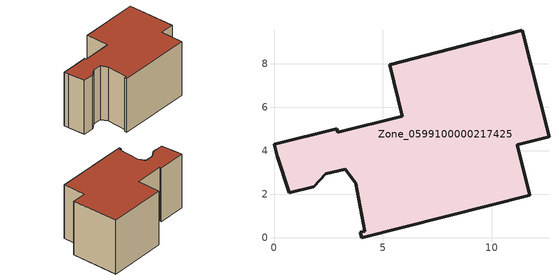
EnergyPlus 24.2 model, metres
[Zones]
Zone_0599100000217425
 floor ground (C_G): 4.02,0 3.96,0.26 4.16,0.31 3.75,2.52 3.28,3.16 2.38,2.94 1.82,2.35 0.69,2.08 0.14,3.76 0,4.3 2.89,5 2.92,4.85 5.9,5.58 5.31,7.96 11.4,9.54 12.63,4.64 11.17,4.28 11.75,1.95 z0
 wall outside (C_F): 11.75,1.95 11.17,4.28 12.63,4.64 11.4,9.54 5.31,7.96 5.9,5.58 2.92,4.85 2.89,5 0,4.3 0.14,3.76 0.69,2.08 1.82,2.35 2.38,2.94 3.28,3.16 3.75,2.52 4.16,0.31 3.96,0.26 4.02,0 11.75,1.95 z0:5.95
 roof outside (C_R): 3.96,0.26 4.02,0 11.75,1.95 11.17,4.28 12.63,4.64 11.4,9.54 5.31,7.96 5.9,5.58 2.92,4.85 2.89,5 0,4.3 0.14,3.76 0.69,2.08 1.82,2.35 2.38,2.94 3.28,3.16 3.75,2.52 4.16,0.31 z5.95
[BUILDING]
Pand.0599100000217425: North Axis=0; Terrain=City; Loads Convergence Tolerance Value=0.04; Temperature Convergence Tolerance Value=0.4; Solar Distribution=FullExterior; Maximum Number of Warmup Days=25; Minimum Number of Warmup Days=1
[Site:Location]
Rotterdam.The.Hague.AP_ZH_NLD Design_Conditions: Latitude=51.96; Longitude=4.45; Time Zone=1; Elevation=-4.5
[SITE:GROUNDTEMPERATURE:BUILDINGSURFACE]
18, 18, 18, 18, 18, 18, 18, 18, 18, 18, 18, 18
[MATERIAL] Thermal Absorptance=0.9; Solar Absorptance=0.7; Visible Absorptance=0.7
Name | Roughness | Thickness | Conductivity | Density | Specific Heat
G.TC.1965-1974 | MediumSmooth | 0.15 | 0.882353 | 540 | 1210
F.TC.1965-1974 | Rough | 0.3 | 0.697674 | 1920 | 840
R.TC.1965-1974 | MediumRough | 0.2 | 0.232558 | 1500 | 1000
[CONSTRUCTION]
C_G: G.TC.1965-1974
C_F: F.TC.1965-1974
C_R: R.TC.1965-1974
[ZONE]
Zone_0599100000217425: Type=1; Multiplier=1; Ceiling Height=Autocalculate; Volume=Autocalculate; Floor Area=autocalculate; Part of Total Floor Area=Yes
[ZONEINFILTRATION:DESIGNFLOWRATE]
Infil_Zone_0599100000217425: Zone or ZoneList or Space or SpaceList=Zone_0599100000217425; Schedule=AlwaysOn; Design Flow Rate Calculation Method=Flow/Area; Flow Rate per Floor Area=0.003; Constant Term Coefficient=1; Temperature Term Coefficient=0; Velocity Term Coefficient=0; Velocity Squared Term Coefficient=0
[HVACTEMPLATE:ZONE:IDEALLOADSAIRSYSTEM]
Zone_0599100000217425: Maximum Heating Supply Air Temperature=50; Minimum Cooling Supply Air Temperature=13; Maximum Heating Supply Air Humidity Ratio=0.0156; Minimum Cooling Supply Air Humidity Ratio=0.0077; Heating Limit=NoLimit; Cooling Limit=NoLimit; Dehumidification Control Type=ConstantSensibleHeatRatio; Cooling Sensible Heat Ratio=0.7; Dehumidification Setpoint=60; Humidification Control Type=None; Humidification Setpoint=30; Outdoor Air Method=None; Outdoor Air Flow Rate per Person=0.00944; Outdoor Air Flow Rate per Zone Floor Area=0; Outdoor Air Flow Rate per Zone=0; Demand Controlled Ventilation Type=None; Outdoor Air Economizer Type=NoEconomizer; Heat Recovery Type=None; Sensible Heat Recovery Effectiveness=0.7; Latent Heat Recovery Effectiveness=0.65
[ZONECONTROL:THERMOSTAT]
ThermostatControl_Zone_0599100000217425: Zone or ZoneList=Zone_0599100000217425; Control Type Schedule=DualSetpointControlType; Control 1=Thermostat_Zone_0599100000217425; Temperature Difference Between Cutout And Setpoint=0
[THERMOSTATSETPOINT:DUALSETPOINT]
Thermostat_Zone_0599100000217425: Heating Setpoint Temperature Schedule=HeatingSetpoint_Zone_0599100000217425; Cooling Setpoint Temperature Schedule=CoolingSetpoint_Zone_0599100000217425
[SCHEDULE:COMPACT]
HeatingSetpoint_Zone_0599100000217425: Through: 12/31, For: AllDays, Until: 24:00, 21
CoolingSetpoint_Zone_0599100000217425: Through: 12/31, For: AllDays, Until: 24:00, 24
DualSetpointControlType: Through: 12/31, For: AllDays, Until: 24:00, 4
AlwaysOn: Through: 12/31, For: AllDays, Until: 24:00, 1
